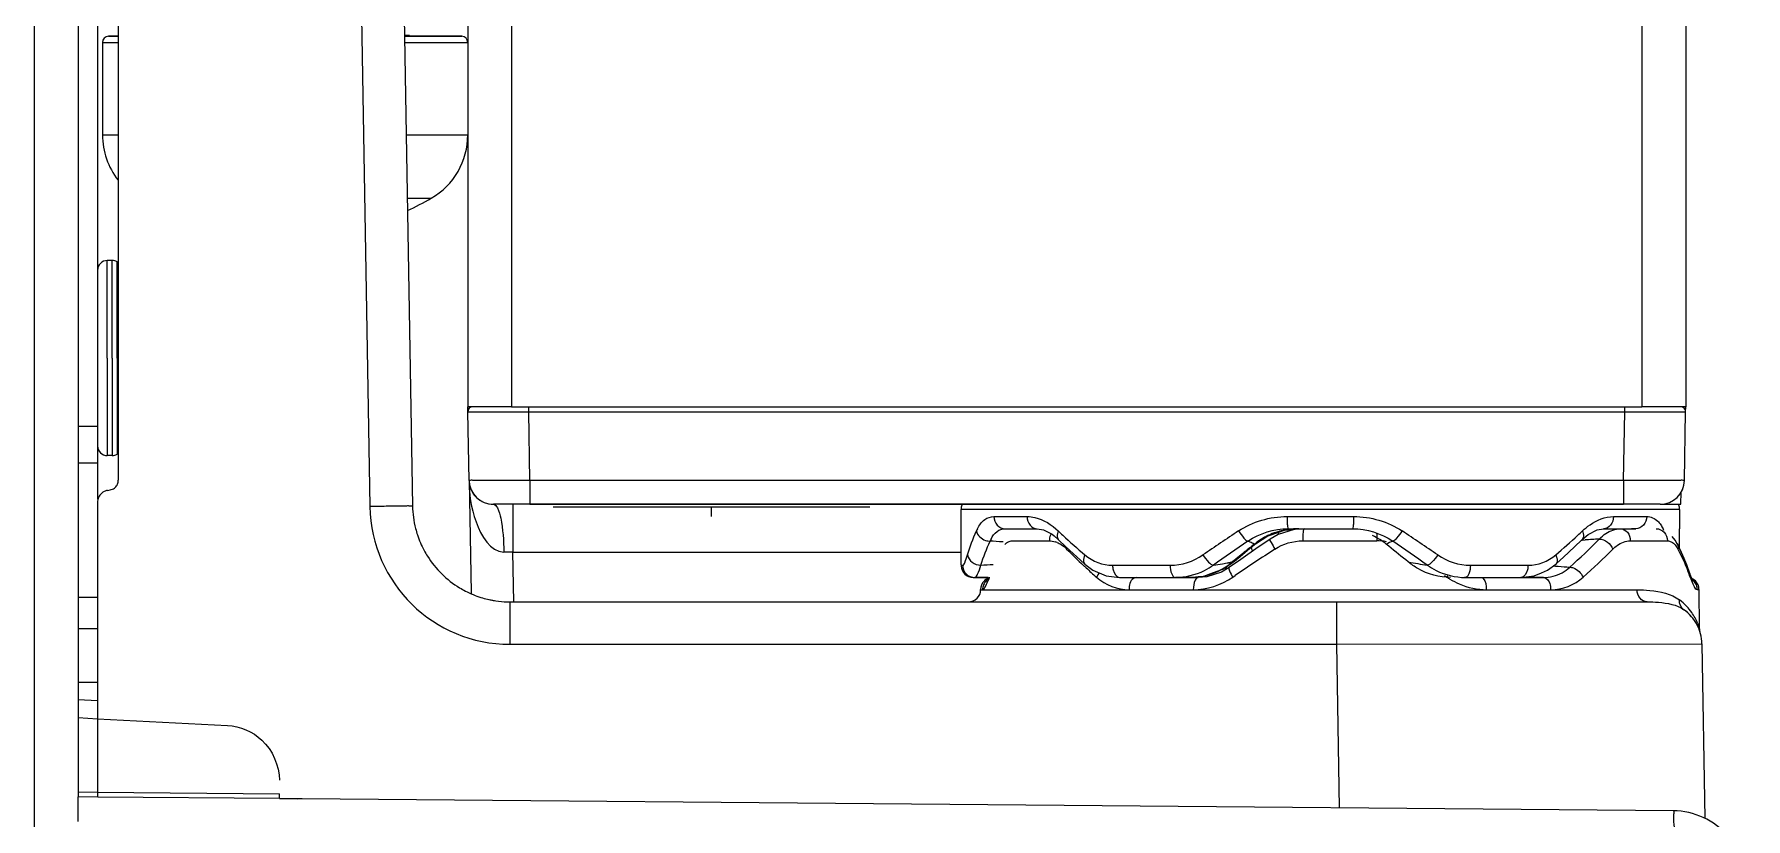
# Model space of a CAD drawing. Header units: millimetres. Extents: x 473 to 3963, y -1329 to 3488.
# Drawn here: x 3836 to 3906.3, y 1476.6 to 1508.7 of the extents above; entities that cross this region are included whole.
import ezdxf

# ---------------------------------------------------------------- set-up
doc = ezdxf.new("R2010")
doc.units = ezdxf.units.MM
doc.header["$LTSCALE"] = 392.37
doc.layers.get('0').update_dxf_attribs({"linetype": 'CONTINUOUS'})

msp = doc.modelspace()

# ---------------------------------------------------------------- linework, layer by layer
at = {"linetype": 'Continuous'}
for p, q in [((3836.01, 2043.766), (3836.01, 1400.766)), ((3853.81, 2042.466), (3853.81, 1493.466)), ((3855.61, 2042.466), (3855.61, 1493.466)), ((3902.01, 2042.466), (3902.01, 1493.466)), ((3903.81, 2042.466), (3903.81, 1493.466)), ((3837.81, 1566.066), (3837.81, 1492.666)), ((3838.61, 1566.066), (3838.61, 1492.666)), ((3839.46, 1531.723), (3839.46, 1490.451)), ((3849.108, 1528.53), (3849.792, 1489.373)), ((3850.858, 1528.553), (3851.541, 1489.396)), ((3850.858, 1528.553), (3851.541, 1489.396)), ((3839.06, 1508.666), (3839.46, 1508.666)), ((3839.46, 1508.666), (3839.06, 1508.666)), ((3851.204, 1508.717), (3851.31, 1508.717)), ((3851.205, 1508.666), (3853.56, 1508.666)), ((3853.56, 1508.666), (3851.205, 1508.666)), ((3851.31, 1508.717), (3851.41, 1508.717)), ((3838.81, 1508.416), (3838.81, 1504.621)), ((3838.81, 1508.416), (3838.81, 1504.621)), ((3838.81, 1508.416), (3839.46, 1508.416)), ((3851.209, 1508.416), (3853.81, 1508.416)), ((3838.81, 1504.621), (3839.46, 1504.621)), ((3851.276, 1504.621), (3853.81, 1504.621)), ((3851.321, 1502.023), (3852.31, 1502.023)), ((3839.21, 1499.466), (3839.01, 1499.466)), ((3839.01, 1495.466), (3839.01, 1499.466)), ((3839.21, 1495.466), (3839.21, 1499.466)), ((3839.412, 1495.466), (3839.412, 1499.411)), ((3839.01, 1495.466), (3839.01, 1491.466)), ((3839.21, 1495.466), (3839.21, 1491.466)), ((3839.412, 1495.466), (3839.412, 1491.52)), ((3853.813, 1493.262), (3853.81, 1493.466)), ((3854.128, 1493.466), (3853.81, 1493.466)), ((3853.863, 1490.448), (3853.813, 1493.262)), ((3853.813, 1493.262), (3856.313, 1493.262)), ((3854.972, 1493.466), (3854.128, 1493.466)), ((3855.01, 1493.466), (3854.972, 1493.466)), ((3855.61, 1493.466), (3855.01, 1493.466)), ((3855.61, 1493.466), (3902.01, 1493.466)), ((3856.313, 1493.262), (3856.313, 1493.466)), ((3856.362, 1490.448), (3856.313, 1493.262)), ((3856.313, 1493.262), (3901.307, 1493.262)), ((3901.258, 1490.448), (3901.307, 1493.262)), ((3901.307, 1493.262), (3901.307, 1493.466)), ((3901.307, 1493.262), (3903.806, 1493.262)), ((3902.61, 1493.466), (3902.01, 1493.466)), ((3902.648, 1493.466), (3902.61, 1493.466)), ((3903.491, 1493.466), (3902.648, 1493.466)), ((3903.81, 1493.466), (3903.491, 1493.466)), ((3903.757, 1490.448), (3903.806, 1493.262)), ((3903.806, 1493.262), (3903.81, 1493.466)), ((3837.81, 1492.666), (3838.61, 1492.666)), ((3837.81, 1492.666), (3837.81, 1491.166)), ((3838.61, 1492.666), (3838.61, 1491.166)), ((3837.81, 1491.166), (3838.61, 1491.166)), ((3837.81, 1491.166), (3837.81, 1481.466)), ((3838.61, 1491.166), (3838.61, 1489.672)), ((3839.21, 1491.466), (3839.01, 1491.466)), ((3853.863, 1490.448), (3853.943, 1485.833)), ((3853.863, 1490.448), (3853.943, 1485.833)), ((3856.362, 1490.448), (3856.362, 1489.466)), ((3901.258, 1490.448), (3856.362, 1490.448)), ((3901.258, 1490.448), (3901.258, 1489.466)), ((3839.023, 1490.038), (3839.129, 1490.057)), ((3903.611, 1489.466), (3903.62, 1489.959)), ((3838.61, 1489.546), (3838.61, 1487.729)), ((3854.862, 1489.466), (3854.862, 1489.466)), ((3856.362, 1489.466), (3854.862, 1489.466)), ((3855.664, 1489.466), (3855.664, 1487.5)), ((3901.258, 1489.466), (3856.362, 1489.466)), ((3856.362, 1489.466), (3901.258, 1489.466)), ((3857.31, 1489.366), (3857.382, 1489.366)), ((3857.382, 1489.366), (3857.492, 1489.366)), ((3857.492, 1489.366), (3858.165, 1489.366)), ((3858.165, 1489.366), (3858.385, 1489.366)), ((3858.385, 1489.366), (3861.308, 1489.366)), ((3861.308, 1489.366), (3861.41, 1489.366)), ((3861.41, 1489.366), (3861.89, 1489.366)), ((3861.89, 1489.366), (3862.11, 1489.366)), ((3862.11, 1489.366), (3863.402, 1489.366)), ((3863.402, 1489.366), (3863.81, 1489.366)), ((3863.81, 1488.966), (3863.81, 1489.366)), ((3863.81, 1489.366), (3864.217, 1489.366)), ((3864.217, 1489.366), (3864.534, 1489.366)), ((3864.534, 1489.366), (3864.617, 1489.366)), ((3864.617, 1489.366), (3864.933, 1489.366)), ((3864.933, 1489.366), (3865.248, 1489.366)), ((3865.248, 1489.366), (3865.288, 1489.366)), ((3865.288, 1489.366), (3865.31, 1489.366)), ((3865.31, 1489.366), (3865.73, 1489.366)), ((3865.73, 1489.366), (3865.918, 1489.366)), ((3865.918, 1489.366), (3866.02, 1489.366)), ((3866.02, 1489.366), (3866.069, 1489.366)), ((3866.069, 1489.366), (3866.21, 1489.366)), ((3866.21, 1489.366), (3866.51, 1489.366)), ((3866.51, 1489.366), (3869.086, 1489.366)), ((3869.086, 1489.366), (3869.331, 1489.366)), ((3869.331, 1489.366), (3869.54, 1489.366)), ((3869.54, 1489.366), (3870.04, 1489.366)), ((3870.04, 1489.366), (3870.31, 1489.366)), ((3874.06, 1488.466), (3874.06, 1489.258)), ((3874.06, 1488.466), (3874.06, 1489.258)), ((3903.56, 1489.258), (3874.06, 1489.258)), ((3875.408, 1488.966), (3876.774, 1488.966)), ((3887.443, 1488.966), (3890.177, 1488.966)), ((3900.845, 1488.966), (3902.212, 1488.966)), ((3902.757, 1489.466), (3901.258, 1489.466)), ((3902.757, 1489.466), (3903.396, 1489.466)), ((3903.396, 1489.466), (3903.511, 1489.466)), ((3903.511, 1489.466), (3903.611, 1489.466)), ((3903.56, 1489.258), (3903.56, 1488.466)), ((3874.06, 1486.966), (3874.06, 1488.466)), ((3875.862, 1488.466), (3876.465, 1488.466)), ((3876.465, 1488.466), (3876.619, 1488.466)), ((3876.619, 1488.466), (3877.182, 1488.466)), ((3877.182, 1488.466), (3877.185, 1488.466)), ((3886.704, 1488.19), (3887.385, 1488.416)), ((3887.385, 1488.416), (3887.493, 1488.426)), ((3887.49, 1488.466), (3889.694, 1488.466)), ((3887.493, 1488.426), (3887.926, 1488.465)), ((3887.743, 1488.433), (3887.521, 1488.364)), ((3888.141, 1488.465), (3887.743, 1488.433)), ((3889.694, 1488.466), (3890.13, 1488.466)), ((3900.435, 1488.466), (3900.437, 1488.466)), ((3900.437, 1488.466), (3901.132, 1488.466)), ((3900.437, 1488.466), (3901.132, 1488.466)), ((3901.132, 1488.466), (3901.592, 1488.466)), ((3901.132, 1488.466), (3901.153, 1488.466)), ((3901.153, 1488.466), (3901.678, 1488.466)), ((3901.592, 1488.466), (3901.758, 1488.466)), ((3901.678, 1488.466), (3901.592, 1488.466)), ((3901.592, 1488.466), (3901.677, 1488.466)), ((3901.677, 1488.466), (3901.758, 1488.466)), ((3901.678, 1488.466), (3901.758, 1488.466)), ((3901.758, 1488.466), (3901.678, 1488.466)), ((3903.56, 1487.853), (3903.56, 1488.466)), ((3838.61, 1487.729), (3838.61, 1485.953)), ((3875.796, 1487.925), (3875.76, 1487.927)), ((3876.163, 1487.97), (3877.683, 1487.97)), ((3877.798, 1488.239), (3877.882, 1488.169)), ((3877.882, 1488.169), (3878.066, 1488.016)), ((3878.066, 1488.016), (3878.067, 1488.016)), ((3885.922, 1487.661), (3886.016, 1487.738)), ((3886.1, 1487.829), (3886.002, 1487.751)), ((3886.016, 1487.738), (3886.111, 1487.816)), ((3886.155, 1487.851), (3886.1, 1487.829)), ((3886.111, 1487.816), (3886.155, 1487.851)), ((3886.155, 1487.851), (3886.656, 1488.175)), ((3886.155, 1487.851), (3886.155, 1487.851)), ((3886.693, 1487.998), (3886.262, 1487.704)), ((3886.656, 1488.175), (3886.704, 1488.19)), ((3886.754, 1488.039), (3886.693, 1487.998)), ((3886.754, 1488.039), (3886.754, 1488.039)), ((3888.089, 1487.97), (3891.13, 1487.97)), ((3891.618, 1487.751), (3891.52, 1487.829)), ((3899.533, 1487.997), (3899.555, 1487.998)), ((3899.553, 1488.016), (3899.813, 1488.233)), ((3899.553, 1488.016), (3899.553, 1488.016)), ((3899.555, 1487.998), (3899.677, 1488.006)), ((3901.536, 1487.97), (3903.057, 1487.97)), ((3903.378, 1488.002), (3903.255, 1488.143)), ((3903.464, 1487.852), (3903.378, 1488.002)), ((3903.464, 1487.853), (3903.464, 1487.852)), ((3903.63, 1487.51), (3903.464, 1487.853)), ((3903.56, 1487.655), (3903.56, 1487.853)), ((3903.632, 1487.504), (3903.56, 1487.654)), ((3855.699, 1485.468), (3855.664, 1487.5)), ((3855.664, 1487.5), (3874.06, 1487.5)), ((3874.06, 1486.966), (3874.123, 1486.966)), ((3878.959, 1487.18), (3879.143, 1487.015)), ((3879.143, 1487.015), (3879.143, 1487.015)), ((3880.283, 1486.966), (3882.65, 1486.966)), ((3884.811, 1486.811), (3885.028, 1486.959)), ((3885.079, 1486.883), (3885.005, 1486.84)), ((3885.028, 1486.959), (3885.21, 1487.083)), ((3885.079, 1486.883), (3885.079, 1486.883)), ((3885.197, 1487.101), (3885.289, 1487.137)), ((3885.21, 1487.083), (3885.289, 1487.137)), ((3885.289, 1487.137), (3885.289, 1487.137)), ((3894.97, 1486.966), (3897.337, 1486.966)), ((3898.38, 1486.943), (3898.47, 1486.935)), ((3898.47, 1486.935), (3898.576, 1486.927)), ((3898.477, 1487.015), (3898.661, 1487.18)), ((3898.477, 1487.015), (3898.477, 1487.015)), ((3903.814, 1487.073), (3903.744, 1487.241)), ((3903.842, 1487.007), (3903.814, 1487.073)), ((3903.855, 1486.976), (3903.842, 1487.007)), ((3874.56, 1486.466), (3874.621, 1486.466)), ((3875.123, 1486.466), (3874.621, 1486.466)), ((3874.621, 1486.466), (3875.123, 1486.466)), ((3875.179, 1486.466), (3875.123, 1486.466)), ((3875.123, 1486.466), (3875.179, 1486.466)), ((3875.142, 1486.379), (3875.123, 1486.34)), ((3875.159, 1486.418), (3875.142, 1486.379)), ((3875.179, 1486.466), (3875.159, 1486.418)), ((3875.173, 1486.451), (3875.16, 1486.419)), ((3875.179, 1486.466), (3875.173, 1486.451)), ((3880.572, 1486.466), (3881.25, 1486.466)), ((3880.572, 1486.466), (3880.572, 1486.466)), ((3880.572, 1486.466), (3881.25, 1486.466)), ((3881.25, 1486.466), (3881.918, 1486.466)), ((3881.25, 1486.466), (3882.859, 1486.466)), ((3881.918, 1486.466), (3882.859, 1486.466)), ((3883.353, 1486.466), (3882.859, 1486.466)), ((3882.859, 1486.466), (3882.913, 1486.466)), ((3883.356, 1486.466), (3882.859, 1486.466)), ((3882.913, 1486.466), (3883.353, 1486.466)), ((3883.353, 1486.466), (3883.46, 1486.466)), ((3883.46, 1486.466), (3883.356, 1486.466)), ((3883.46, 1486.466), (3883.8, 1486.466)), ((3883.8, 1486.466), (3883.46, 1486.466)), ((3883.461, 1486.466), (3883.797, 1486.5)), ((3883.797, 1486.5), (3884.022, 1486.523)), ((3884.15, 1486.495), (3883.8, 1486.466)), ((3883.8, 1486.466), (3883.8, 1486.466)), ((3884.022, 1486.523), (3884.42, 1486.668)), ((3884.42, 1486.668), (3884.811, 1486.811)), ((3885.217, 1486.478), (3885.31, 1486.541)), ((3893.91, 1486.541), (3894.003, 1486.478)), ((3894.761, 1486.466), (3894.726, 1486.466)), ((3894.761, 1486.466), (3895.419, 1486.466)), ((3895.419, 1486.466), (3897.048, 1486.466)), ((3897.048, 1486.466), (3897.048, 1486.466)), ((3897.048, 1486.466), (3897.165, 1486.466)), ((3897.97, 1486.466), (3897.048, 1486.466)), ((3897.165, 1486.466), (3897.97, 1486.466)), ((3903.979, 1486.633), (3903.979, 1486.633)), ((3903.979, 1486.633), (3903.979, 1486.633)), ((3904.02, 1486.517), (3903.979, 1486.633)), ((3903.979, 1486.633), (3903.992, 1486.478)), ((3904.06, 1486.419), (3904.02, 1486.517)), ((3838.61, 1485.638), (3837.81, 1485.638)), ((3838.61, 1485.953), (3838.61, 1481.424)), ((3853.943, 1485.833), (3853.944, 1485.807)), ((3853.943, 1485.833), (3853.944, 1485.807)), ((3855.541, 1485.466), (3889.473, 1485.466)), ((3855.541, 1485.466), (3889.473, 1485.466)), ((3855.541, 1485.466), (3855.541, 1483.723)), ((3874.941, 1485.962), (3880.972, 1485.965)), ((3883.578, 1485.963), (3895.641, 1485.965)), ((3889.473, 1485.466), (3902.228, 1485.466)), ((3889.473, 1485.466), (3889.473, 1483.723)), ((3898.279, 1485.958), (3901.814, 1485.961)), ((3904.276, 1485.97), (3904.355, 1485.97)), ((3904.355, 1485.97), (3904.369, 1484.391)), ((3837.81, 1484.377), (3838.61, 1484.377)), ((3855.541, 1483.723), (3889.473, 1483.723)), ((3889.473, 1483.723), (3904.474, 1483.746)), ((3889.473, 1483.723), (3889.59, 1477.014)), ((3904.474, 1483.746), (3904.599, 1476.578)), ((3904.474, 1483.746), (3904.599, 1476.578)), ((3837.81, 1482.166), (3838.61, 1482.166)), ((3837.81, 1481.466), (3838.61, 1481.424)), ((3837.81, 1481.466), (3837.81, 1480.715)), ((3838.61, 1481.424), (3838.61, 1477.459)), ((3837.81, 1480.715), (3838.61, 1480.673)), ((3837.81, 1480.715), (3837.81, 1477.666)), ((3838.61, 1480.673), (3843.941, 1480.394)), ((3837.81, 1477.666), (3838.61, 1477.659)), ((3837.81, 1477.666), (3837.81, 1477.466)), ((3837.81, 1476.453), (3837.81, 1477.466)), ((3838.619, 1477.458), (3837.81, 1477.466)), ((3838.61, 1477.659), (3846.073, 1477.593)), ((3846.075, 1477.393), (3838.619, 1477.458)), ((3846.803, 1477.387), (3846.075, 1477.393)), ((3846.075, 1477.393), (3846.833, 1477.387)), ((3847.008, 1477.385), (3846.803, 1477.387)), ((3903.303, 1476.894), (3847.008, 1477.385))]:
    msp.add_line(p, q, dxfattribs=at)
for points in [[(3877.184, 1488.465), (3877.443, 1488.421), (3877.798, 1488.239)], [(3887.521, 1488.364), (3887.075, 1488.224), (3886.754, 1488.039)], [(3899.813, 1488.233), (3900.17, 1488.419), (3900.435, 1488.465)], [(3878.067, 1488.016), (3878.367, 1487.726), (3878.811, 1487.313), (3878.959, 1487.18)], [(3886.262, 1487.704), (3885.542, 1487.206), (3885.079, 1486.883)], [(3885.289, 1487.137), (3885.52, 1487.329), (3885.922, 1487.661)], [(3898.661, 1487.18), (3898.798, 1487.303), (3899.242, 1487.716), (3899.553, 1488.016)], [(3879.143, 1487.015), (3879.476, 1486.77), (3880.023, 1486.537), (3880.572, 1486.466)], [(3897.888, 1486.66), (3898.134, 1486.763), (3898.477, 1487.015)], [(3903.979, 1486.633), (3903.852, 1486.985), (3903.63, 1487.51)], [(3903.744, 1487.241), (3903.637, 1487.495), (3903.632, 1487.504)], [(3903.979, 1486.633), (3903.858, 1486.97), (3903.855, 1486.976)], [(3885.005, 1486.84), (3884.747, 1486.688), (3884.15, 1486.495)], [(3897.048, 1486.466), (3897.589, 1486.535), (3897.888, 1486.66)], [(3904.106, 1486.323), (3904.11, 1486.318), (3904.095, 1486.343), (3904.063, 1486.411), (3904.06, 1486.419)], [(3846.075, 1477.393), (3846.073, 1477.42), (3846.073, 1477.493), (3846.073, 1477.593)]]:
    msp.add_lwpolyline(points, dxfattribs=at)
for centre, radius, start, end in [((3839.06, 1508.416), 0.25, 90, 180), ((3853.56, 1508.416), 0.25, 0, 90), ((3841.81, 1504.621), 3, 180, 218.27078), ((3841.81, 1504.621), 3, 180, 218.27078), ((3850.81, 1504.621), 3, 300, 360), ((3850.81, 1504.621), 3, 300, 360), ((3846.31, 1512.416), 12, 294.73312, 300), ((3839.01, 1499.066), 0.4, 90, 180), ((3839.21, 1499.066), 0.4, 59.69882, 90), ((3836.99, 1495.267), 4.8, 58.98804, 59.69882), ((3854.013, 1493.266), 0.2, 120.34595, 180.99966), ((3854.013, 1493.266), 0.2, 90.01942, 120.34595), ((3903.606, 1493.266), 0.2, 59.65328, 89.97944), ((3903.606, 1493.266), 0.2, 59.66667, 90), ((3903.606, 1493.266), 0.2, 43.15975, 59.65328), ((3903.606, 1493.266), 0.2, 359, 59.66667), ((3903.606, 1493.266), 0.2, 29.325, 43.15975), ((3903.606, 1493.266), 0.2, 359.00036, 29.325), ((3839.01, 1491.866), 0.4, 180, 270), ((3839.21, 1491.866), 0.4, 270, 300.30118), ((3836.99, 1495.664), 4.8, 300.30118, 301.01196), ((3839.06, 1490.451), 0.4, 336.22525, 360), ((3854.862, 1490.466), 1, 181, 202.06677), ((3854.862, 1490.466), 1, 181, 270), ((3902.757, 1490.466), 1, 270.00276, 359.00005), ((3902.757, 1490.466), 1, 336.74971, 359), ((3839.11, 1489.546), 0.5, 155.98454, 180), ((3839.11, 1489.546), 0.5, 148.92843, 155.98454), ((3839.11, 1489.546), 0.5, 131.07149, 148.92843), ((3839.11, 1489.546), 0.5, 124.01539, 131.07149), ((3839.11, 1489.546), 0.5, 100, 124.01539), ((3839.06, 1490.451), 0.4, 280, 306.7447), ((3839.06, 1490.451), 0.4, 306.7447, 330.44855), ((3839.06, 1490.451), 0.4, 330.44855, 336.22525), ((3854.862, 1490.466), 1, 202.06677, 203.88123), ((3854.862, 1490.466), 1, 203.88123, 224.71845), ((3854.862, 1490.466), 1, 224.71845, 225.85962), ((3854.862, 1490.466), 1, 225.85962, 247.51503), ((3902.757, 1490.466), 1, 327.78058, 336.74971), ((3855.541, 1489.473), 5.75, 181, 270), ((3855.541, 1489.466), 4, 181, 194.32352), ((3855.541, 1489.466), 4, 181, 194.32353), ((3855.541, 1489.466), 4, 181, 194.33851), ((3854.862, 1490.466), 1, 247.51503, 247.83131), ((3854.862, 1490.466), 1, 247.83131, 270.00106), ((3874.56, 1489.258), 0.5, 159.89321, 180), ((3874.56, 1489.258), 0.5, 159.89757, 180), ((3874.56, 1489.258), 0.5, 155.33482, 159.89757), ((3874.56, 1489.258), 0.5, 157.48891, 159.89321), ((3903.06, 1489.258), 0.5, 20.0386, 24.73511), ((3903.06, 1489.258), 0.5, 19.98106, 22.51109), ((3903.06, 1489.258), 0.5, 0, 19.98106), ((3903.06, 1489.258), 0.5, 0, 20.0386), ((3855.541, 1489.466), 4, 194.33851, 198.30921), ((3876.38, 1487.62), 1.848, 152.76711, 155.95344), ((3878.219, 1487.99), 0.531, 149.43631, 156.74058), ((3896.424, 1507.789), 26.731, 226.58184, 227.12387), ((3955.914, 1382.284), 127.358, 123.59199, 124.38392), ((3887.881, 1485.619), 2.843, 102.13163, 114.6077), ((3887.898, 1485.547), 2.917, 100.86977, 102.16476), ((3887.91, 1485.484), 2.98, 98.07235, 100.86474), ((3887.925, 1485.366), 3.099, 89.98156, 98.04746), ((3821.706, 1382.284), 127.358, 55.61608, 56.40801), ((3881.195, 1507.789), 26.731, 312.87614, 313.41816), ((3901.272, 1487.635), 1.813, 24.79284, 27.25329), ((3855.541, 1489.466), 4, 198.30921, 208.20507), ((3855.541, 1489.466), 4, 208.20507, 212.13839), ((3876.685, 1487.348), 1.554, 153.67562, 156.89997), ((3869.133, 1383.296), 104.84, 86.37566, 86.65158), ((3877.646, 1487.046), 0.929, 67.02763, 72.45009), ((3899.028, 1510.625), 30.581, 227.16445, 229.44927), ((3878.957, 1487.382), 0.614, 151.50224, 156.11599), ((3895.914, 1505.061), 24.713, 224.85497, 227.09362), ((3961.121, 1377.997), 133.263, 124.39751, 125.13954), ((3975.171, 1353.458), 160.58, 123.32719, 124.02822), ((3970.53, 1382.164), 135.254, 128.67902, 128.954), ((3884.9, 1485.727), 2.419, 64.95975, 67.24011), ((3887.82, 1485.741), 2.705, 128.26647, 129.48446), ((3887.844, 1485.709), 2.746, 115.53661, 128.23613), ((3887.844, 1485.709), 2.745, 114.67929, 115.52775), ((3889.776, 1485.709), 2.745, 50.55808, 64.56216), ((3891.13, 1485.838), 2.132, 79.09946, 89.99092), ((3892.752, 1485.635), 2.517, 112.64738, 119.33368), ((3811.974, 1388.239), 127.458, 50.86337, 51.32822), ((3816.499, 1377.997), 133.263, 54.86046, 55.60249), ((3878.591, 1510.625), 30.581, 310.55073, 312.83556), ((3905.352, 1398.718), 89.468, 93.26327, 93.63654), ((3855.541, 1489.466), 4, 212.13839, 225.49447), ((3853.938, 1400.927), 86.59, 88.85784, 89.10538), ((3874.56, 1486.966), 0.5, 181.90363, 269.99974), ((3868.265, 1608.351), 121.557, 273.11781, 273.35369), ((3897.805, 1507.072), 27.473, 227.06025, 227.35859), ((3899.071, 1508.453), 29.347, 227.36777, 228.48666), ((3881.919, 1504.767), 17.968, 277.99537, 279.22526), ((3883.401, 1489.268), 2.815, 297.05998, 305.19832), ((3882.289, 1502.477), 15.649, 279.23352, 280.14589), ((3883.382, 1489.296), 2.849, 305.18533, 309.59595), ((3882.522, 1501.167), 14.318, 280.15124, 280.76905), ((3958.534, 1397.012), 116.165, 128.95716, 129.14702), ((3895.463, 1503.203), 16.386, 259.3072, 262.06694), ((3902.886, 1538.794), 52.047, 265.24994, 265.77599), ((3855.541, 1489.466), 4, 225.49447, 238.86289), ((3875.364, 1485.966), 0.5, 135.25036, 180), ((3875.364, 1485.966), 0.5, 114.40323, 135.25036), ((3875.441, 1485.969), 0.497, 130.22739, 134.89636), ((3871.171, 1487.885), 4.293, 340.6568, 340.86886), ((3883.459, 1489.116), 2.651, 270.03007, 277.33378), ((3883.457, 1489.138), 2.672, 277.3282, 283.06087), ((3883.458, 1489.133), 2.668, 283.06262, 283.44302), ((3883.449, 1489.166), 2.701, 283.46198, 291.22758), ((3883.433, 1489.208), 2.747, 291.22541, 297.03955), ((3892.425, 1487.485), 1.871, 327.47381, 329.57933), ((3895.717, 1489.009), 3.056, 235.87799, 238.58691), ((3895.679, 1488.943), 2.98, 238.55615, 246.95604), ((3896.712, 1483.951), 7.706, 19.14179, 21.13318), ((3903.855, 1485.966), 0.5, 45.25, 65.54471), ((3903.779, 1485.969), 0.497, 45.09964, 49.79121), ((3903.855, 1485.966), 0.5, 0.5, 45.25), ((3855.541, 1489.466), 4, 238.86289, 242.79523), ((3855.541, 1489.466), 4, 242.79523, 252.69112), ((3855.541, 1489.466), 4, 252.69112, 256.66336), ((3855.541, 1489.466), 4, 256.66336, 270), ((3855.541, 1489.466), 4, 256.67805, 260.92265), ((3855.541, 1489.466), 4, 256.67805, 270), ((3874.364, 1485.966), 0.5, 270, 360), ((3902.251, 1483.771), 2.202, 43.46134, 53.66202), ((3902.724, 1483.716), 1.75, 54.35013, 54.65337), ((3902.724, 1483.716), 1.75, 46.65358, 54.65329), ((3902.724, 1483.716), 1.75, 27.793, 54.58672), ((3902.724, 1483.716), 1.75, 35.77152, 54.58672), ((3902.224, 1483.747), 2.238, 34.87887, 43.45389), ((3902.19, 1483.724), 2.279, 22.05364, 34.84181), ((3902.724, 1483.716), 1.75, 35.58452, 39.40457), ((3902.724, 1483.716), 1.75, 18.89881, 35.77152), ((3902.724, 1483.716), 1.75, 27.89067, 28.29766), ((3902.724, 1483.716), 1.75, 1, 27.793), ((3904.869, 1484.395), 0.5, 180.53117, 197.61137), ((3902.724, 1483.716), 1.75, 14.41196, 18.94134), ((3902.724, 1483.716), 1.75, 17.58109, 18.89881), ((3902.724, 1483.716), 1.75, 1, 14.41196), ((3903.277, 1473.894), 3, 352.5, 89.5)]:
    msp.add_arc(centre, radius, start, end, dxfattribs=at)
for points, knots in [([(3856.362, 1490.448), (3856.043, 1490.446), (3855.58, 1490.443), (3854.992, 1490.442), (3854.615, 1490.439), (3854.316, 1490.446), (3854.069, 1490.43), (3853.964, 1490.464), (3853.863, 1490.432), (3853.863, 1490.448)], [0, 0, 0, 0, 0.382674, 0.555506, 0.707043, 0.831394, 0.923799, 0.980718, 1, 1, 1, 1]), ([(3853.863, 1490.448), (3853.873, 1489.872), (3853.983, 1488.824), (3854.728, 1487.516), (3855.29, 1487.507)], [0, 0, 0, 0, 0.506348, 1, 1, 1, 1]), ([(3903.757, 1490.448), (3903.757, 1490.432), (3903.656, 1490.464), (3903.551, 1490.43), (3903.303, 1490.446), (3903.005, 1490.439), (3902.628, 1490.442), (3902.04, 1490.443), (3901.576, 1490.446), (3901.258, 1490.448)], [0, 0, 0, 0, 0.019282, 0.076202, 0.168606, 0.292958, 0.444495, 0.617326, 1, 1, 1, 1]), ([(3851.541, 1489.396), (3851.541, 1489.407), (3851.47, 1489.382), (3851.397, 1489.405), (3851.224, 1489.391), (3850.916, 1489.394), (3850.425, 1489.382), (3850.015, 1489.377), (3849.792, 1489.373)], [0, 0, 0, 0, 0.019256, 0.076152, 0.168553, 0.292942, 0.617278, 1, 1, 1, 1]), ([(3854.862, 1489.466), (3854.935, 1489.466), (3855.086, 1489.237), (3855.234, 1488.61), (3855.288, 1487.971), (3855.29, 1487.507)], [0, 0, 0, 0, 0.106578, 0.322747, 1, 1, 1, 1]), ([(3874.736, 1488.466), (3874.809, 1488.607), (3874.979, 1488.86), (3875.276, 1488.965), (3875.408, 1488.966)], [0, 0, 0, 0, 0.546408, 1, 1, 1, 1]), ([(3875.408, 1488.966), (3875.408, 1488.84), (3875.494, 1488.584), (3875.744, 1488.466), (3875.862, 1488.466)], [0, 0, 0, 0, 0.516913, 1, 1, 1, 1]), ([(3876.774, 1488.966), (3876.88, 1488.965), (3877.357, 1488.905), (3877.783, 1488.627), (3878.052, 1488.373)], [0, 0, 0, 0, 0.22232, 1, 1, 1, 1]), ([(3876.774, 1488.966), (3876.774, 1488.841), (3876.841, 1488.597), (3877.074, 1488.466), (3877.182, 1488.466)], [0, 0, 0, 0, 0.535657, 1, 1, 1, 1]), ([(3887.443, 1488.966), (3887.443, 1488.902), (3887.446, 1488.787), (3887.452, 1488.622), (3887.469, 1488.539), (3887.475, 1488.466), (3887.49, 1488.466)], [0, 0, 0, 0, 0.378247, 0.700467, 0.916768, 1, 1, 1, 1]), ([(3890.177, 1488.966), (3890.177, 1488.902), (3890.174, 1488.787), (3890.168, 1488.622), (3890.151, 1488.539), (3890.144, 1488.466), (3890.13, 1488.466)], [0, 0, 0, 0, 0.378247, 0.700467, 0.916769, 1, 1, 1, 1]), ([(3899.568, 1488.373), (3899.666, 1488.466), (3900.03, 1488.768), (3900.505, 1488.965), (3900.845, 1488.966)], [0, 0, 0, 0, 0.284556, 1, 1, 1, 1]), ([(3900.845, 1488.966), (3900.845, 1488.841), (3900.778, 1488.597), (3900.545, 1488.466), (3900.437, 1488.466)], [0, 0, 0, 0, 0.535656, 1, 1, 1, 1]), ([(3902.212, 1488.966), (3902.212, 1488.84), (3902.126, 1488.584), (3901.876, 1488.466), (3901.758, 1488.466)], [0, 0, 0, 0, 0.516912, 1, 1, 1, 1]), ([(3902.212, 1488.966), (3902.375, 1488.965), (3902.607, 1488.859), (3902.748, 1488.683), (3902.785, 1488.63)], [0, 0, 0, 0, 0.718217, 1, 1, 1, 1]), ([(3874.692, 1488.373), (3874.726, 1488.197), (3874.951, 1487.993), (3875.192, 1487.957), (3875.256, 1487.958)], [0, 0, 0, 0, 0.735713, 1, 1, 1, 1]), ([(3875.293, 1488.037), (3875.353, 1488.158), (3875.495, 1488.376), (3875.749, 1488.465), (3875.862, 1488.466)], [0, 0, 0, 0, 0.543424, 1, 1, 1, 1]), ([(3878.052, 1488.373), (3878.036, 1488.339), (3877.994, 1488.226), (3878.005, 1488.076), (3878.066, 1488.016)], [0, 0, 0, 0, 0.303791, 1, 1, 1, 1]), ([(3885.45, 1488.373), (3885.518, 1488.269), (3885.632, 1488.14), (3885.77, 1487.955), (3885.836, 1487.957)], [0, 0, 0, 0, 0.650763, 1, 1, 1, 1]), ([(3887.077, 1488.301), (3887.083, 1488.288), (3887.093, 1488.262), (3887.102, 1488.237), (3887.107, 1488.224)], [0, 0, 0, 0, 0.514516, 1, 1, 1, 1]), ([(3888.141, 1488.466), (3888.127, 1488.465), (3888.117, 1488.394), (3888.091, 1488.256), (3888.089, 1488.087), (3888.089, 1487.97)], [0, 0, 0, 0, 0.084638, 0.300865, 1, 1, 1, 1]), ([(3892.17, 1488.373), (3892.102, 1488.269), (3891.988, 1488.141), (3891.85, 1487.955), (3891.784, 1487.958)], [0, 0, 0, 0, 0.650784, 1, 1, 1, 1]), ([(3899.568, 1488.373), (3899.583, 1488.339), (3899.626, 1488.226), (3899.614, 1488.076), (3899.553, 1488.016)], [0, 0, 0, 0, 0.303787, 1, 1, 1, 1]), ([(3901.132, 1488.466), (3901.238, 1488.466), (3901.469, 1488.335), (3901.536, 1488.093), (3901.536, 1487.97)], [0, 0, 0, 0, 0.463161, 1, 1, 1, 1]), ([(3902.601, 1488.466), (3902.719, 1488.465), (3902.968, 1488.349), (3903.056, 1488.095), (3903.057, 1487.97)], [0, 0, 0, 0, 0.484019, 1, 1, 1, 1]), ([(3886.754, 1488.039), (3886.716, 1488.013), (3886.845, 1487.822), (3886.886, 1487.719), (3886.945, 1487.631)], [0, 0, 0, 0, 0.300047, 1, 1, 1, 1]), ([(3900.824, 1487.631), (3900.877, 1487.684), (3901.077, 1487.859), (3901.345, 1487.97), (3901.536, 1487.97)], [0, 0, 0, 0, 0.281391, 1, 1, 1, 1]), ([(3874.123, 1486.966), (3874.17, 1486.966), (3874.246, 1487.159), (3874.296, 1487.281), (3874.327, 1487.389)], [0, 0, 0, 0, 0.292754, 1, 1, 1, 1]), ([(3874.123, 1486.966), (3874.123, 1486.838), (3874.229, 1486.573), (3874.494, 1486.466), (3874.621, 1486.466)], [0, 0, 0, 0, 0.500762, 1, 1, 1, 1]), ([(3874.327, 1487.389), (3874.342, 1487.274), (3874.497, 1487.048), (3874.748, 1486.972), (3874.876, 1486.974)], [0, 0, 0, 0, 0.474382, 1, 1, 1, 1]), ([(3874.696, 1486.524), (3874.712, 1486.546), (3874.791, 1486.688), (3874.839, 1486.845), (3874.876, 1486.974)], [0, 0, 0, 0, 0.171425, 1, 1, 1, 1]), ([(3879.147, 1487.389), (3879.128, 1487.352), (3879.079, 1487.238), (3879.077, 1487.073), (3879.143, 1487.015)], [0, 0, 0, 0, 0.318977, 1, 1, 1, 1]), ([(3880.283, 1486.966), (3880.283, 1486.901), (3880.298, 1486.712), (3880.436, 1486.466), (3880.572, 1486.466)], [0, 0, 0, 0, 0.3202, 1, 1, 1, 1]), ([(3882.65, 1486.966), (3882.65, 1486.846), (3882.661, 1486.67), (3882.79, 1486.466), (3882.859, 1486.466)], [0, 0, 0, 0, 0.633127, 1, 1, 1, 1]), ([(3882.859, 1486.466), (3883.269, 1486.466), (3883.831, 1486.606), (3884.303, 1486.892), (3884.419, 1486.974)], [0, 0, 0, 0, 0.74364, 1, 1, 1, 1]), ([(3883.99, 1487.389), (3884.058, 1487.282), (3884.179, 1487.138), (3884.343, 1486.971), (3884.419, 1486.974)], [0, 0, 0, 0, 0.624637, 1, 1, 1, 1]), ([(3885.079, 1486.883), (3885.041, 1486.857), (3885.107, 1486.666), (3885.164, 1486.562), (3885.217, 1486.478)], [0, 0, 0, 0, 0.319796, 1, 1, 1, 1]), ([(3894.159, 1486.466), (3893.695, 1486.466), (3893.057, 1486.642), (3892.545, 1487), (3892.422, 1487.101)], [0, 0, 0, 0, 0.74473, 1, 1, 1, 1]), ([(3893.629, 1487.389), (3893.562, 1487.282), (3893.441, 1487.138), (3893.277, 1486.971), (3893.201, 1486.974)], [0, 0, 0, 0, 0.624641, 1, 1, 1, 1]), ([(3893.201, 1486.974), (3893.317, 1486.892), (3893.789, 1486.606), (3894.351, 1486.466), (3894.761, 1486.466)], [0, 0, 0, 0, 0.25636, 1, 1, 1, 1]), ([(3894.97, 1486.966), (3894.97, 1486.846), (3894.958, 1486.67), (3894.83, 1486.466), (3894.761, 1486.466)], [0, 0, 0, 0, 0.633126, 1, 1, 1, 1]), ([(3897.337, 1486.966), (3897.337, 1486.901), (3897.322, 1486.712), (3897.184, 1486.466), (3897.048, 1486.466)], [0, 0, 0, 0, 0.320197, 1, 1, 1, 1]), ([(3898.473, 1487.389), (3898.491, 1487.352), (3898.541, 1487.238), (3898.543, 1487.073), (3898.477, 1487.015)], [0, 0, 0, 0, 0.318977, 1, 1, 1, 1]), ([(3899.052, 1486.889), (3899.102, 1486.89), (3899.334, 1486.832), (3899.517, 1486.644), (3899.6, 1486.478)], [0, 0, 0, 0, 0.211482, 1, 1, 1, 1]), ([(3874.621, 1486.466), (3874.634, 1486.466), (3874.665, 1486.482), (3874.684, 1486.508), (3874.696, 1486.524)], [0, 0, 0, 0, 0.394978, 1, 1, 1, 1]), ([(3874.941, 1485.962), (3874.986, 1485.962), (3875.072, 1486.114), (3875.129, 1486.222), (3875.164, 1486.31)], [0, 0, 0, 0, 0.317413, 1, 1, 1, 1]), ([(3881.25, 1486.466), (3881.21, 1486.466), (3881.006, 1486.382), (3880.956, 1486.128), (3880.957, 1485.961)], [0, 0, 0, 0, 0.192664, 1, 1, 1, 1]), ([(3883.723, 1486.428), (3883.701, 1486.406), (3883.614, 1486.264), (3883.596, 1486.094), (3883.596, 1485.961)], [0, 0, 0, 0, 0.187889, 1, 1, 1, 1]), ([(3883.8, 1486.466), (3883.787, 1486.466), (3883.757, 1486.458), (3883.734, 1486.439), (3883.723, 1486.428)], [0, 0, 0, 0, 0.461564, 1, 1, 1, 1]), ([(3895.419, 1486.466), (3895.449, 1486.465), (3895.623, 1486.348), (3895.624, 1486.122), (3895.623, 1485.961)], [0, 0, 0, 0, 0.153325, 1, 1, 1, 1]), ([(3897.97, 1486.466), (3898.009, 1486.466), (3898.214, 1486.382), (3898.264, 1486.128), (3898.263, 1485.961)], [0, 0, 0, 0, 0.192664, 1, 1, 1, 1]), ([(3904.103, 1486.2), (3904.119, 1486.166), (3904.162, 1486.088), (3904.217, 1485.97), (3904.276, 1485.97)], [0, 0, 0, 0, 0.386818, 1, 1, 1, 1]), ([(3874.864, 1485.967), (3874.871, 1485.964), (3874.898, 1485.966), (3874.924, 1485.963), (3874.943, 1485.963)], [0, 0, 0, 0, 0.252989, 1, 1, 1, 1]), ([(3880.957, 1485.961), (3881.166, 1485.961), (3882.046, 1485.97), (3882.926, 1485.961), (3883.596, 1485.961)], [0, 0, 0, 0, 0.238442, 1, 1, 1, 1]), ([(3895.623, 1485.961), (3895.853, 1485.961), (3896.733, 1485.969), (3897.613, 1485.961), (3898.263, 1485.961)], [0, 0, 0, 0, 0.260879, 1, 1, 1, 1]), ([(3902.228, 1485.466), (3902.119, 1485.466), (3901.885, 1485.594), (3901.815, 1485.837), (3901.814, 1485.961)], [0, 0, 0, 0, 0.466918, 1, 1, 1, 1]), ([(3901.814, 1485.961), (3901.989, 1485.961), (3902.585, 1485.938), (3903.212, 1485.798), (3903.555, 1485.545)], [0, 0, 0, 0, 0.290572, 1, 1, 1, 1]), ([(3902.228, 1485.466), (3902.383, 1485.466), (3902.896, 1485.448), (3903.443, 1485.352), (3903.738, 1485.142)], [0, 0, 0, 0, 0.300117, 1, 1, 1, 1]), ([(3904.302, 1484.58), (3904.312, 1484.555), (3904.333, 1484.492), (3904.368, 1484.431), (3904.369, 1484.391)], [0, 0, 0, 0, 0.403303, 1, 1, 1, 1]), ([(3903.303, 1475.001), (3903.323, 1475.447), (3903.394, 1476.112), (3903.297, 1476.6), (3903.352, 1476.894), (3903.303, 1476.894)], [0, 0, 0, 0, 0.706037, 0.922625, 1, 1, 1, 1])]:
    msp.add_open_spline(points, degree=3, knots=knots, dxfattribs=at)
for points in [[(3885.45, 1488.373), (3886.027, 1488.757), (3886.75, 1488.965), (3887.443, 1488.966)], [(3890.177, 1488.966), (3890.87, 1488.965), (3891.593, 1488.757), (3892.17, 1488.373)], [(3874.327, 1487.389), (3874.426, 1487.725), (3874.549, 1488.054), (3874.692, 1488.373)], [(3885.836, 1487.958), (3886.311, 1488.285), (3886.913, 1488.465), (3887.49, 1488.466)], [(3890.13, 1488.466), (3890.707, 1488.465), (3891.309, 1488.285), (3891.783, 1487.958)], [(3891.118, 1488.289), (3891.127, 1488.183), (3891.13, 1488.076), (3891.13, 1487.97)], [(3900.259, 1488.041), (3900.343, 1488.128), (3900.436, 1488.208), (3900.537, 1488.274)], [(3900.537, 1488.274), (3900.711, 1488.388), (3900.923, 1488.465), (3901.132, 1488.466)], [(3902.785, 1488.63), (3902.821, 1488.578), (3902.854, 1488.522), (3902.883, 1488.466)], [(3874.876, 1486.974), (3874.981, 1487.309), (3875.109, 1487.638), (3875.256, 1487.958)], [(3875.856, 1487.816), (3875.897, 1487.862), (3875.947, 1487.904), (3876.002, 1487.931)], [(3876.002, 1487.931), (3876.052, 1487.956), (3876.108, 1487.97), (3876.163, 1487.97)], [(3877.731, 1488.2), (3877.7, 1488.128), (3877.684, 1488.048), (3877.683, 1487.97)], [(3877.683, 1487.97), (3877.765, 1487.97), (3877.848, 1487.956), (3877.926, 1487.931)], [(3878.008, 1487.901), (3878.064, 1487.877), (3878.117, 1487.849), (3878.168, 1487.816)], [(3878.168, 1487.816), (3878.251, 1487.763), (3878.327, 1487.7), (3878.395, 1487.631)], [(3886.1, 1487.829), (3886.043, 1487.861), (3885.984, 1487.891), (3885.924, 1487.919)], [(3885.965, 1487.68), (3885.987, 1487.634), (3886.009, 1487.587), (3886.028, 1487.54)], [(3886.945, 1487.631), (3887.277, 1487.849), (3887.691, 1487.97), (3888.089, 1487.97)], [(3899.052, 1486.889), (3899.466, 1487.261), (3899.869, 1487.644), (3900.259, 1488.041)], [(3899.6, 1486.478), (3900.019, 1486.85), (3900.429, 1487.233), (3900.824, 1487.631)], [(3900.259, 1488.041), (3900.492, 1488.045), (3900.73, 1487.844), (3900.824, 1487.631)], [(3903.057, 1487.97), (3903.112, 1487.97), (3903.168, 1487.956), (3903.218, 1487.931)], [(3903.218, 1487.931), (3903.28, 1487.9), (3903.335, 1487.852), (3903.379, 1487.798)], [(3903.379, 1487.798), (3903.422, 1487.747), (3903.458, 1487.69), (3903.489, 1487.631)], [(3903.464, 1487.852), (3903.498, 1487.786), (3903.505, 1487.703), (3903.489, 1487.631)], [(3903.489, 1487.631), (3903.643, 1487.338), (3903.781, 1487.038), (3903.9, 1486.73)], [(3879.147, 1487.389), (3879.454, 1487.126), (3879.879, 1486.966), (3880.283, 1486.966)], [(3882.65, 1486.966), (3883.119, 1486.966), (3883.604, 1487.124), (3883.99, 1487.389)], [(3884.958, 1486.894), (3884.937, 1486.849), (3884.915, 1486.806), (3884.89, 1486.765)], [(3893.629, 1487.389), (3894.016, 1487.124), (3894.501, 1486.966), (3894.97, 1486.966)], [(3897.337, 1486.966), (3897.741, 1486.966), (3898.166, 1487.126), (3898.473, 1487.389)], [(3898.734, 1486.659), (3898.848, 1486.722), (3898.956, 1486.8), (3899.052, 1486.889)], [(3874.982, 1486.16), (3874.957, 1486.099), (3874.943, 1486.032), (3874.943, 1485.966)], [(3875.09, 1486.321), (3875.045, 1486.275), (3875.007, 1486.219), (3874.982, 1486.16)], [(3875.164, 1486.31), (3875.185, 1486.36), (3875.204, 1486.412), (3875.222, 1486.463)], [(3879.742, 1486.657), (3879.694, 1486.603), (3879.652, 1486.543), (3879.62, 1486.478)], [(3879.62, 1486.478), (3879.981, 1486.159), (3880.49, 1485.965), (3880.972, 1485.965)], [(3883.578, 1485.963), (3884.151, 1485.963), (3884.743, 1486.157), (3885.217, 1486.478)], [(3894.512, 1486.2), (3894.866, 1486.05), (3895.257, 1485.965), (3895.641, 1485.965)], [(3897.97, 1486.466), (3898.232, 1486.466), (3898.503, 1486.532), (3898.734, 1486.659)], [(3898.279, 1485.958), (3898.752, 1485.958), (3899.245, 1486.165), (3899.6, 1486.478)], [(3903.992, 1486.478), (3904.025, 1486.384), (3904.061, 1486.291), (3904.103, 1486.2)], [(3904.129, 1486.321), (3904.175, 1486.275), (3904.212, 1486.219), (3904.237, 1486.16)], [(3904.237, 1486.16), (3904.262, 1486.1), (3904.276, 1486.035), (3904.276, 1485.97)], [(3903.738, 1485.142), (3903.618, 1485.227), (3903.545, 1485.398), (3903.555, 1485.545)], [(3843.941, 1480.394), (3844.451, 1480.367), (3844.979, 1480.144), (3845.353, 1479.796)], [(3845.353, 1479.796), (3845.793, 1479.388), (3846.073, 1478.747), (3846.073, 1478.147)]]:
    msp.add_open_spline(points, degree=3, dxfattribs=at)

doc.saveas('drawing.dxf')
